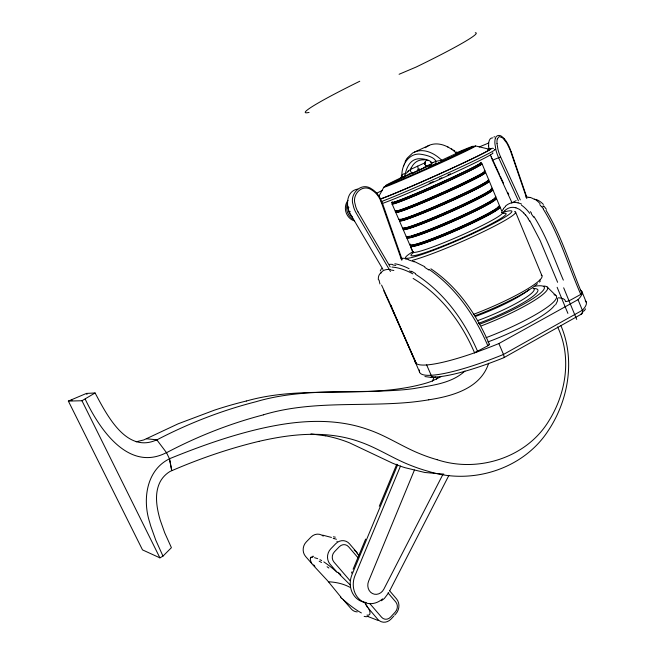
<?xml version="1.0" encoding="UTF-8"?>
<svg xmlns="http://www.w3.org/2000/svg" width="655" height="655" viewBox="0 0 655 655"><rect width="100%" height="100%" fill="white"/><g stroke="black" fill="none" stroke-linecap="round" stroke-linejoin="round"><path stroke-width="0.98" d="M401.875 174.926C401.834 165.273 408.163 154.081 418.864 154.048C423.589 154.383 438.482 157.257 435.583 164.012A4.094 3.504 72.4 0 1 434.732 164.593L429.238 166.747L432.079 165.273M425.553 162.972L424.759 164.438M558.068 297.828A90.947 15.663 -23.1 0 1 565.445 301.406A3.914 0.663 -22.3 0 0 567.525 301.218A3.914 0.663 -22.3 0 0 571.316 299.622L582.049 293.694C570.497 266.2 561.72 236.283 546.082 210.345M402.317 177.243L399.362 178.709L403.955 176.932A3.881 3.373 72 0 0 404.765 176.367C405.977 169.383 409.023 160.221 417.481 158.878C421.386 158.232 434.412 159.697 431.629 165.6A4.069 3.488 72.5 0 1 430.785 166.173M424.759 163.12L425.038 162.063M403.627 166.19L403.767 165.666M495.327 138.623C495.72 135.086 500.052 134.381 502.213 136.846A14.181 11.855 74.2 0 1 503.564 138.066L504.055 138.598M497.342 138.885L499.184 136.527L502.369 137.738A11.978 10.005 74.2 0 1 503.106 138.377L506.904 143.232L510.032 149.627L526.817 198.555M417.669 166.124L418.16 168.72L420.125 169.661M404.241 164.11L404.422 163.603M488.655 363.23C480.606 388.546 452.081 396.209 428.796 399.804M414.435 470.028L368.609 581.149A9.71 8.572 -75.2 0 0 372.376 593.495A9.71 8.572 -75.2 0 0 383.871 589.123L442.747 474.728M351.481 573.084L352.022 571.782M353.102 569.203L365.637 539.098M379.302 506.241L396.783 464.215M397.651 464.821L351.997 574.615A20.485 18.135 -75 0 0 366.21 602.485M432.431 381.153L434.003 377.378M400.483 466.065L355.018 575.581A20.608 18.217 -75.1 0 0 359.947 599.767A20.608 18.217 -75.1 0 0 382.569 598.866M436.541 379.212L437.303 377.378M380.252 270.974L381.144 269.189M405.011 162.112L405.674 160.696M425.406 161.392C423.277 164.168 426.487 167.827 429.115 165.42M411.315 167.524C409.94 169.342 410.112 173.117 412.961 173.002L427.257 166.345M448.896 475.366L389.676 590.835M378.967 196.148L383.863 187.166M405.912 160.246L406.419 159.361M388.726 592.693L384.354 598.49L381.439 600.758M584.276 310.847L585.545 308.873M406.681 158.928L406.952 158.51M555.571 304.894L557.569 300.784L557.495 298.475M380.882 273.11L381.169 272.677M407.238 158.101L412.732 152.934L429.058 145.369C438.097 141.488 448.29 145.901 455.135 152.075C455.831 154.506 458.999 152.156 456.142 152.025M502.983 212.81L504.89 210.836M503.425 208.585L505.578 206.407M393.786 616.085L391.15 618.959A10.726 9.391 -73.9 0 1 377.722 619.27L368.667 608.61M394.662 615.135L395.825 613.858A10.701 9.358 -74.5 0 0 396.529 598.891L389.463 590.614M310.576 557.782L310.454 557.978A40.995 8.007 44.4 0 0 311.805 563.587L312.255 564.209M464.944 371.041C451.311 383.699 431.35 385.402 413.911 388.571A396.955 334.631 62.4 0 1 404.086 389.717C354.683 394.032 304.141 387.367 255.892 401.752A497.112 411.536 -61.6 0 0 156.832 439.898M539.458 282.092L540.219 281.322M437.082 459.687A195.002 167.68 80.3 0 1 419.79 453.694C402.448 446.71 386.81 436.033 369.092 429.901C339.65 419.094 307.269 419.79 276.803 425.316A398.379 337.079 -62.1 0 0 258.307 429.156C227.883 436.361 198.375 446.964 169.465 458.754L171.733 470.478L169.489 458.811L166.476 452.613L156.791 439.808C126.218 454.013 106.552 414.32 95.081 392.967L86.444 393.426L68.357 401.081L142.512 549.889L159.91 557.855L162.98 556.12L171.413 547.67L164.716 532.818L160.254 520.217A111.784 104.448 -77.7 0 1 159.361 517.073C156.365 505.668 154.539 492.724 160.156 481.793C162.399 477.511 165.903 473.958 170.022 471.453C198.702 458.975 228.464 448.65 258.921 441.355M407.836 171.332L410.398 169.498L425.267 162.661M425.136 147.743L429.058 145.369M492.568 159.468L492.216 160.27L500.617 156.963A36.557 30.187 74.9 0 1 497.964 149.463L496.998 143.551M441.519 376.428L431.375 381.357A124.622 110.368 77.5 0 1 424.669 383.552C366.374 399.787 304.583 384.305 246.313 401.04M68.357 401.081L81.965 400.745L95.081 392.967M419.552 369.96A90.374 16.219 -22.9 0 0 503.49 354.445L582.377 310.257A90.374 16.219 -22.9 0 0 585.226 300.76M415.082 360.766A90.505 15.409 -23 0 0 498.864 343.548L578.029 299.654A90.505 15.409 -23 0 0 580.436 290.108M488.843 344.284A3.995 0.729 -23 0 1 487.844 345.774L474.556 352.791C461.791 322.89 441.388 295.241 413.117 278.44M169.489 458.811C146.122 470.167 142.356 500.166 149.766 522.584A127.692 119.104 -78 0 0 150.781 526.153L155.751 540.121L162.98 556.12M166.476 452.613C128.184 472.443 99.134 428.485 85.207 399.157M136.183 441.806L143.764 439.947L178.201 423.785L214.422 410.153A461.112 386.818 -61.4 0 1 246.313 401.024M511.58 202.944L516.132 200.676M376.641 193.192L382.545 190.359M432.316 162.8L436.271 161.195L441.314 160.401L456.502 153.335M433.921 164.421L434.838 163.987M443.419 160.786L460.694 152.615L456.83 154.121M403.202 176.834L404.086 176.424M404.528 176.211L405.412 175.802M406.296 175.393L406.739 175.188M407.623 174.779L408.057 174.574M408.941 174.165L409.383 173.952M410.259 173.542L410.701 173.338M412.961 173.002L412.126 173.387M443.288 160.843L440.635 162.055M417.988 169.964L417.562 170.153M418.84 169.579L419.405 169.326M440.324 162.194L439.865 162.399M448.38 157.708L448.806 157.511M439.562 162.538L434.732 164.593M399.091 74.277L416.097 67.072A94.197 5.715 -24.9 0 0 475.301 32.75M479.223 146.966L488.597 143.052M414.517 152.025C424.178 147.981 434.773 153.409 441.667 160.254M405.601 176.244L403.955 176.932M493.862 137.042L494.64 136.731M405.437 173.698C400.925 173.862 402.841 175.687 401.204 177.8A3.856 3.357 72 0 1 400.393 178.348M424.661 167.09L425.578 166.722M426.037 166.534L429.074 165.355M455.561 154.629L456.576 154.228M263.408 414.811C311.412 400.254 361.806 406.96 410.98 402.219A393.991 332.994 63.2 0 0 428.796 399.812M357.769 189.09C345.996 190.867 345.341 206.751 350.916 214.865L382.987 269.508M311.575 557.43L312.722 557.421M443.861 474.114L424.817 472.484L404.97 467.678A204.745 177.693 79.8 0 1 392.419 463.126L349.696 442.903A158.232 143.019 -70 0 0 325.609 435.804M492.02 148.267L493.477 148.407M492.666 137.877C489.891 137.673 488.843 140.94 488.712 143.175A16.989 14.164 74.3 0 0 488.663 145.909M431.17 377.419L424.915 376.543M310.945 433.929L325.601 435.845M146.36 438.752L156.791 439.808M391.002 270.024L393.86 270.474M392.836 264.931L395.808 265.463M425.963 166.108L426.716 166.141A3.848 3.308 72.4 0 0 427.65 165.887M457.632 153.319L458.41 153.36A4.053 3.439 72.8 0 0 459.376 153.09M405.363 258.938L408.507 259.552M333.207 538.41L334.517 538.721M314.539 557.692L317.691 558.674M475.62 145.959L489.58 149.307M322.596 535.127L331.471 537.436M437.082 459.679C477.56 473.107 526.317 458.033 548.784 420.993C566.141 393.499 571.946 356.885 557.561 326.878M334.975 538.844L336.433 539.253M518.113 202.763L521.544 204.057M529.15 197.327L529.936 197.548M515.886 207.717L519.611 209.42L523.853 212.981M368.085 616.576L378.197 620.514M413.985 261.312L424.833 266.741M447.561 146.826L448.061 147.039M319.927 559.665L321.671 560.59M409.555 270.843L411.594 271.948M451.508 148.816L451.999 149.111M415.671 274.355C444.033 292.433 464.534 320.811 477.61 351.432A4.012 0.737 -23.1 0 1 474.556 352.791M323.799 561.875L324.651 562.448A40.995 8.007 44.4 0 1 336.744 571.889L337.505 572.56M428.919 269.336C456.003 287.832 475.104 315.956 487.844 345.774M430.875 268.804C457.878 286.915 476.799 314.834 489.432 344.374M453.448 150.069L453.931 150.404M454.406 150.756L454.881 151.117M354.175 550.061A39.054 8.507 44.2 0 1 356.688 552.206L357.393 552.91M361.404 612.941A40.995 8.007 44.4 0 1 343.13 599.571L342.066 598.457M339.929 574.746L350.13 584.866M547.195 287.021L555.956 295.626M313.884 566.002L327.361 580.486L340.731 596.861M311.805 563.587L305.59 556.447A10.333 9.383 -74.3 0 1 306.319 541.881L311.027 537.067A10.308 9.35 -75 0 1 323.243 536.117M343.13 599.571L351.383 609.052A10.21 9.031 -73.2 0 0 357.253 611.893M350.016 580.666L333.935 562.031A7.262 6.525 -75.2 0 1 334.435 551.797L339.339 546.704A7.246 6.509 -75.9 0 1 348.591 546.753L357.892 557.634M369.87 603.656L381.636 617.297A7.172 6.272 -74 0 0 390.601 617.092L395.301 611.983A7.156 6.255 -74.5 0 0 395.767 601.961L388.022 592.89M336.744 571.889L330.038 564.143A10.865 9.768 -75.2 0 1 330.791 548.825L335.696 543.748A10.84 9.735 -75.8 0 1 349.541 543.83L356.688 552.206M539.777 204.647L541.546 206.792M542.848 206.137L543.404 206.792M525.474 214.791L528.184 218.344M530.321 211.647L531.533 213.17M364.548 602.412L366.153 604.712M543.257 209.109C559.771 235.571 568.319 265.979 580.772 294.398A3.905 0.663 -22.2 0 0 582.123 293.334M366.735 605.572L367.512 606.751M533.899 216.461C546.54 236.234 554.146 258.668 563.341 280.127M529.772 220.71L540.105 240.459L557.61 282.289M358.007 211.901L390.175 266.896M390.445 271.498L356.148 212.94A22.376 19.74 72.2 0 1 353.078 204.72C349.287 193.913 361.306 181.468 371.639 188.943A22.172 19.642 72.2 0 1 381.685 201.666M390.855 305.287L391.747 307.015M389.987 303.584L381.562 285.064M71.436 399.566L71.993 400.68M86.444 393.426L86.968 394.49M81.965 400.745L159.91 557.855M518.392 200.766L498.701 157.871A38.039 31.415 74.9 0 1 495.941 150.06L494.926 143.822A14.983 12.47 74.3 0 1 495.262 138.598M493.117 160.672L494.189 162.997M494.541 163.775L498.111 171.52M498.463 172.298L499.536 174.615M500.24 176.162L501.312 178.479M501.665 179.249L503.441 183.105M507.691 192.341L508.747 194.641M492.429 160.205L511.973 202.69M500.617 156.963L520.299 199.898M383.814 290.787L416.302 363.517L390.396 304.518M419.585 372.032L390.388 304.518M426.626 364.892L431.162 375.233A3.824 3.365 87 0 0 435.681 377.01A86.526 15.794 -22.9 0 0 503.834 357.695L580.633 314.564A86.526 15.794 -22.9 0 0 583.392 310.822M412.969 252.142L410.48 246.427L412.887 251.954M392.116 204L395.243 211.221M395.808 212.531L398.928 219.736M399.493 221.038L402.604 228.227M403.169 229.52L406.272 236.692M406.829 237.986L409.924 245.134M498.864 343.548L503.499 354.445M349.975 211.328L350.155 211.77M560.86 325.486C575.45 359.562 568.556 400.23 548.317 430.54C523.312 469.365 471.657 485.257 428.264 471.305A205.334 177.079 80.2 0 1 409.956 465.083C392.82 458.353 377.386 447.897 359.939 441.888C332.486 431.964 302.356 432.955 274.052 438.211A373.989 317.659 -62.2 0 0 258.921 441.364M482.064 163.816L485.134 171.176M485.683 172.502L488.736 179.838M489.293 181.165L492.339 188.484M492.887 189.803L495.925 197.106M496.474 198.424L499.503 205.703M500.052 207.013L502.426 212.728M515.575 212.064L541.939 275.706M492.02 158.182L492.192 158.616M578.029 299.654L582.377 310.257M582 291.794L586.307 302.405M491.348 156.439L491.504 156.873M402.211 259.798L381.906 201.584L381.144 201.855L401.63 260.117M511.047 151.248L526.817 197.351M348.714 207.209L348.82 207.676M489.547 149.766L489.318 148.21M488.245 149.512A61.693 1.949 -24.1 0 1 450.656 168.834A61.693 1.949 -24.1 0 1 381.562 198.563M401.278 176.203A7 1.335 -32.6 0 1 401.712 175.213M406.337 173.297A15.073 2.866 -32 0 1 408.802 171.029M432.906 162.546A15.728 3.472 -14.4 0 1 430.433 162.145M411.406 167.655A45.735 23.007 65.4 0 1 424.293 159.894M426.708 160.27A45.735 23.007 65.4 0 1 428.116 160.647M425.48 161.49A45.465 23.449 65.5 0 1 426.127 160.246M458.246 153.794A3.496 1.859 67 0 1 456.494 153.376M443.394 160.729A3.521 1.826 66.9 0 1 441.667 160.295M402.235 177.169A3.283 1.588 66.4 0 1 401.859 177.399M457.01 152.607A48.118 1.138 -24.2 0 1 461.366 152.476A48.118 1.138 -24.2 0 1 396.938 181.394A48.118 1.138 -24.2 0 1 402.579 177.038M417.399 170.169A48.118 1.138 -24.2 0 1 419.511 169.203M425.881 166.313A48.118 1.138 -24.2 0 1 431.457 163.807M458.5 152.631A50.296 1.22 -24.2 0 1 455.323 156.209A50.296 1.22 -24.2 0 1 385.762 186.708A50.296 1.22 -24.2 0 1 430.36 164.97M409.31 173.878A3.275 1.605 66.5 0 1 409.007 174.083M401.9 176.244A2.874 0.524 -31 0 1 401.425 176.113M492.437 152.967A63.33 2.252 -24.1 0 1 450.656 174.336A63.33 2.252 -24.1 0 1 382.021 203.59M487.869 149.43A63.371 1.998 -24.1 0 1 455.397 166.714A63.371 1.998 -24.1 0 1 381.079 198.883M494.361 149.52A66.442 2.227 -24.1 0 1 454.709 169.891A66.442 2.227 -24.1 0 1 382.495 201.142M166.517 452.703A488.008 402.882 -61.9 0 1 263.416 414.861M450.534 173.763A49.297 1.752 -24.1 0 1 447.979 174.942M441.847 177.742A49.297 1.752 -24.1 0 1 439.513 178.799M433.176 181.64A49.297 1.752 -24.1 0 1 429.172 183.408M497.996 207.078A47.938 3.783 -23.7 0 1 459.106 229.111A47.938 3.783 -23.7 0 1 411.389 245.609M498.471 206.571A47.946 3.733 -23.7 0 1 462.52 225.967A47.946 3.733 -23.7 0 1 414.885 244.487M413.321 244.814A47.946 3.733 -23.7 0 1 411.25 244.954M498.881 206.677A48.928 3.864 -23.7 0 1 456.928 230.167A48.928 3.864 -23.7 0 1 410.972 245.355M499.143 205.433A48.937 3.807 -23.7 0 1 454.103 229.799A48.937 3.807 -23.7 0 1 410.415 244.078M495.221 198.588A48.003 3.422 -23.8 0 1 450.918 222.217A48.003 3.422 -23.8 0 1 408.229 236.611M495.008 197.507A48.011 3.365 -23.8 0 1 461.005 216.085A48.011 3.365 -23.8 0 1 411.176 235.906M409.621 236.267A48.011 3.365 -23.8 0 1 407.582 236.471M495.336 198.154A48.994 3.488 -23.8 0 1 453.17 221.308A48.994 3.488 -23.8 0 1 407.353 236.987M495.581 196.868A49.002 3.431 -23.8 0 1 452.621 219.941A49.002 3.431 -23.8 0 1 406.296 236.299M490.882 190.016A48.069 3.054 -23.9 0 1 449.355 212.376A48.069 3.054 -23.9 0 1 404.594 228.21M491.414 188.886A48.077 2.997 -23.9 0 1 457.247 207.201A48.077 2.997 -23.9 0 1 407.459 227.31M405.92 227.703A48.077 2.997 -23.9 0 1 403.496 227.825M491.774 189.606A49.059 3.111 -23.9 0 1 449.395 212.425A49.059 3.111 -23.9 0 1 403.717 228.587M491.234 188.296A49.068 3.054 -23.9 0 1 451.099 210.05A49.068 3.054 -23.9 0 1 402.653 227.866M487.32 181.451A48.134 2.677 -23.9 0 1 445.58 203.476A48.134 2.677 -23.9 0 1 400.958 219.793M487.819 180.248A48.142 2.62 -23.9 0 1 442.78 203.091A48.142 2.62 -23.9 0 1 399.886 219.016M488.204 181.042A49.125 2.735 -23.9 0 1 445.613 203.517A49.125 2.735 -23.9 0 1 400.074 220.17M488.425 179.683A49.141 2.677 -23.9 0 1 445.064 202.141A49.141 2.677 -23.9 0 1 398.993 219.409M483.734 172.855A48.2 2.309 -24 0 1 441.789 194.551A49.191 2.35 -24 0 1 396.422 211.737M397.307 211.352A48.2 2.309 -24 0 0 441.789 194.551A49.191 2.35 -24 0 0 484.634 172.453M484.029 171.913A48.208 2.252 -24 0 1 445.4 191.301A48.208 2.252 -24 0 1 398.477 210.492M397.307 210.787A48.208 2.252 -24 0 1 396.218 210.542M484.078 171.135A49.207 2.292 -24 0 1 441.241 193.217A49.207 2.292 -24 0 1 395.866 210.443M480.148 164.249A48.265 1.932 -24.1 0 1 440.234 184.595A48.265 1.932 -24.1 0 1 393.106 203.345M480.311 162.808A48.273 1.875 -24.1 0 1 437.442 184.211A48.273 1.875 -24.1 0 1 392.541 202.043M481.04 163.84A49.264 1.973 -24.1 0 1 438.023 185.635A49.264 1.973 -24.1 0 1 392.763 203.271M481.228 162.399A49.272 1.916 -24.1 0 1 435.182 185.259A49.272 1.916 -24.1 0 1 392.198 201.977M514.47 211.671A61.095 5.379 -23.7 0 1 480.827 232.918A61.095 5.379 -23.7 0 1 412.453 260.322M502.197 212.498A58.049 5.003 -23.7 0 1 495.262 222.626A58.049 5.003 -23.7 0 1 425.668 253.182A58.049 5.003 -23.7 0 1 412.732 251.782M540.138 279.849A57.435 8.466 -23.2 0 1 540.023 280.356M537.436 283.713A57.435 8.466 -23.2 0 1 474.924 315.792M541.21 275.075A60.489 8.802 -23.2 0 1 473.344 314.408M501.624 212.416A48.888 4.118 -23.7 0 1 460.146 235.816A48.888 4.118 -23.7 0 1 413.043 251.446M502.369 213.595A51.925 4.47 -23.7 0 1 460.391 238.641A51.925 4.47 -23.7 0 1 413.608 252.511M529.322 289.42A48.339 7.213 -23.1 0 1 475.473 316.447M533.08 288.585A51.311 7.942 -23.1 0 1 527.185 300.317A51.311 7.942 -23.1 0 1 478.314 323.414M533.563 288.298A48.306 7.385 -23.1 0 1 477.389 320.704M535.078 286.169A58.164 9.006 -23.1 0 1 535.225 297.083A58.164 9.006 -23.1 0 1 479.354 324.315M543.797 286.047A61.046 9.538 -23.1 0 1 534.947 300.072A61.046 9.538 -23.1 0 1 481.351 325.871M554.564 305.189A62.16 10.562 -23 0 1 487.885 341.967M554.007 294.717A65.705 10.889 -23 0 1 486.018 337.702M309.062 112.414A94.197 5.715 -24.9 0 1 359.775 81.245M503.327 354.371A4.102 0.77 64.8 0 1 504.17 357.319M567.901 313.385A180.682 8.376 68.1 0 1 557.143 287.291M576.719 319.427A178.209 6.484 68 0 1 563.668 287.799M401.016 258.332A42.215 16.711 41.1 0 1 404.978 258.406M408.785 260.043A46.456 19.388 42.4 0 1 414.214 261.869M424.849 267.445A64.714 31.939 46.7 0 1 428.869 270.032M411.52 271.244A63.469 30.941 45.3 0 1 415.663 273.667M394.842 263.76A49.993 22.557 43.8 0 1 409.064 268.673M389.414 264.35A41.936 16.146 39.2 0 1 392.419 264.399M381.824 268.714A45.531 17.153 40.6 0 1 382.127 268.231M391.952 267.084A51.991 26.184 44.2 0 1 412.838 273.864M381.185 272.693A40.856 15.057 36.3 0 1 390.511 269.467M378.369 279.832A48.093 17.267 38 0 1 380.76 273.004M380.006 284.008A60.375 19.585 45.3 0 1 379.106 280.078M525.67 196.958A40.389 22.417 -89.6 0 1 529.142 197.433M529.944 197.384A43.713 23.916 88.7 0 1 534.455 199.456M534.513 198.997A49.256 26.568 86.5 0 1 540.064 203.664M541.628 206.472A60.899 29.942 80.9 0 1 543.355 208.789M531.369 213.898A63.003 29.295 77.4 0 1 533.678 217.19M521.47 205.171A49.903 25.037 80.4 0 1 529.78 213.424M505.488 206.079A40.962 22.303 87.8 0 1 518.105 202.935M502.229 210.574A45.138 25.545 85.9 0 1 503.548 208.88M528.086 218.754A59.376 26.38 77 0 1 529.649 221.12M523.812 213.17A47.88 23.817 81.1 0 1 525.425 214.987M504.817 210.542A34.51 18.651 88.9 0 1 515.878 207.864M536.011 199.423A45.965 24.98 -88.5 0 1 543.404 204.417M543.617 205.826A57.452 28.214 83 0 1 546.385 209.338M582.434 310.249A3.971 3.119 54.1 0 1 580.617 314.515M435.673 377.018A86.566 15.794 -22.8 0 1 431.072 376.977M354.453 220.915A12.445 11.053 71.9 0 1 348.018 200.397M352.325 216.993A10.922 9.694 71.9 0 1 348.083 206.792M353.528 219.548A12.478 11.078 71.9 0 1 347.527 202.903M368.912 609.084A40.995 8.007 44.4 0 1 366.964 615.094M333.387 536.838A73.99 12.339 35.6 0 1 335.335 537.166M336.907 541.366A73.728 10.161 33.1 0 1 337.161 541.456M358.195 554.286A26.519 6.812 47.7 0 1 358.956 555.203M356.934 553.254A13.387 3.93 47.3 0 1 357.851 554.294M368.028 616.232A42.829 9.244 46.4 0 1 364.172 616.347M327.082 566.731A29.066 3.103 39.9 0 1 328.867 568.032M319.181 561.179A76.488 17.996 52.4 0 1 321.531 562.498M312.083 556.439A76.463 19.879 55 0 1 313.663 556.308M310.74 557.937A27.764 6.182 44.3 0 1 311.15 557.02M367.332 607.038A10.423 1.285 52.8 0 1 367.848 607.84M368.257 607.701A16.105 3.234 49 0 1 368.388 607.914M366.653 606.129A22.475 3.603 50.8 0 1 367.136 606.849M365.654 604.524A53.489 14.95 46 0 1 366.227 605.367M328.474 581.779A243.038 92.126 -46.3 0 1 349.868 587.281M339.568 573.755A26.847 4.061 40.7 0 1 340.813 574.902M338.479 573.551A20.526 3.234 40.7 0 1 338.692 573.747M338.127 572.306A12.633 1.556 41 0 1 339.888 573.886M341.738 598.629A15.229 5.101 47.4 0 1 340.911 597.647M341.009 597.311A26.74 6.796 48 0 1 340.649 596.869M314.891 566.403A26.798 4.994 39.7 0 1 314.072 565.56M312.762 564.962A19.675 3.447 40.3 0 1 312.607 564.79M314.097 565.363A12.748 2.604 39 0 1 313.483 564.725M492.576 160.115A32.717 27.142 74.7 0 1 490.366 154.744M489.064 149.627A32.717 27.142 74.7 0 1 488.565 145.909M497.047 143.551A13.55 11.266 74.4 0 1 497.284 138.868M504.145 138.5A32.545 27.379 74.4 0 1 510.875 151.305M381.063 201.887A20.6 18.25 72.2 0 0 371.762 190.007C362.395 183.294 351.678 194.535 355.157 204.262A20.804 18.348 72.3 0 0 358.015 211.901M423.646 167.5L423.466 167.574A3.824 3.291 72.4 0 0 423.973 167.369L423.646 167.5"/></g></svg>
